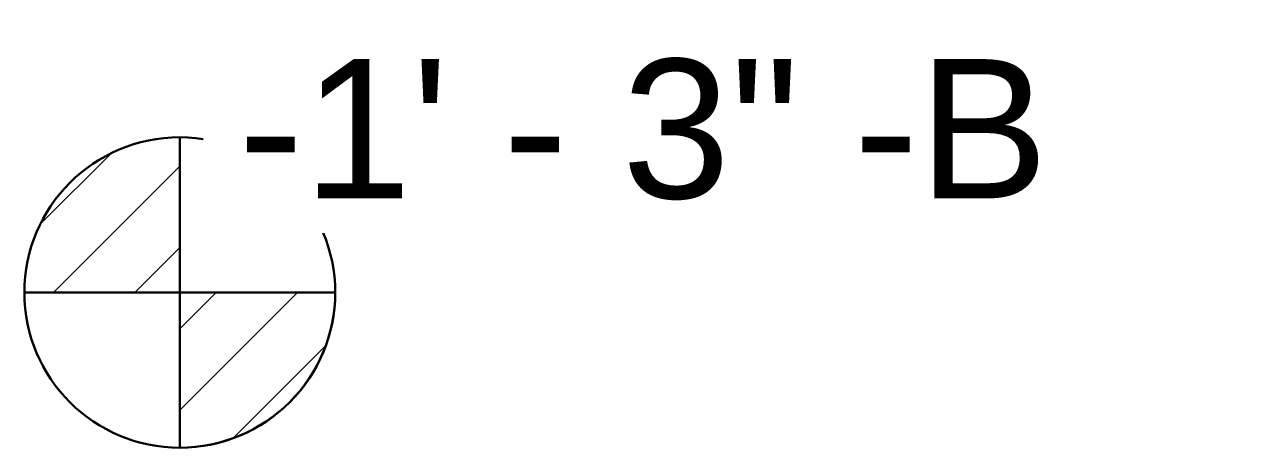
# Model space of a CAD drawing. Header units: inches. Extents: x -4126 to -1814, y 9773 to 12338.
# Drawn here: x -3640.2 to -3561.2, y 11917.1 to 11944.7 of the extents above; entities that cross this region are included whole.
import ezdxf

# ---------------------------------------------------------------- set-up
doc = ezdxf.new("R2010")
doc.units = ezdxf.units.IN
doc.header["$MEASUREMENT"] = 0
doc.layers.add('G-ANNO-DIMS', color=111, linetype='Continuous', lineweight=9)
doc.styles.add('Arial_2', font='arial.ttf', dxfattribs={"height": 9.070866})
pattern_1 = [(315, (37.814, 124.242), (0.027577164, 0.027577164), [])]

# ---------------------------------------------------------------- blocks, each defined once
blk = doc.blocks.new('Spot Elevations - Símbolo de cota horizontal-V273-FRAMING PLAN - 1ST FLOOR')
at = {"layer": 'G-ANNO-DIMS'}
h = blk.add_hatch(dxfattribs=at)
h.set_pattern_fill('FP_78', color=256, style=0, pattern_type=2)
h.set_pattern_definition(pattern_1)
edge = h.paths.add_edge_path(flags=0)
edge.add_arc((0, 0), 0.1053, 0, 90, ccw=False)
edge.add_line((0.1053, 0), (0, 0))
edge.add_line((0, 0), (0, 0.1053))
h = blk.add_hatch(dxfattribs=at)
h.set_pattern_fill('FP_78', color=256, style=0, pattern_type=2)
h.set_pattern_definition(pattern_1)
edge = h.paths.add_edge_path(flags=0)
edge.add_arc((0, 0), 0.1053, 0, 90, ccw=False)
edge.add_line((0.1053, 0), (0, 0))
edge.add_line((0, 0), (0, 0.1053))
h = blk.add_hatch(dxfattribs=at)
h.set_pattern_fill('FP_78', color=256, style=0, pattern_type=2)
h.set_pattern_definition(pattern_1)
edge = h.paths.add_edge_path(flags=0)
edge.add_arc((0, 0), 0.1053, 180, 270, ccw=False)
edge.add_line((-0.1053, 0), (0, 0))
edge.add_line((0, 0), (0, -0.1053))
h = blk.add_hatch(dxfattribs=at)
h.set_pattern_fill('FP_78', color=256, style=0, pattern_type=2)
h.set_pattern_definition(pattern_1)
edge = h.paths.add_edge_path(flags=0)
edge.add_arc((0, 0), 0.1053, 180, 270, ccw=False)
edge.add_line((-0.1053, 0), (0, 0))
edge.add_line((0, 0), (0, -0.1053))
at = {"layer": 'G-ANNO-DIMS', "lineweight": 30}
for p, q in [((0, 0.1053), (0, 0)), ((0, 0), (-0.1053, 0)), ((0, 0), (0.1053, 0)), ((0, -0.1053), (0, 0))]:
    blk.add_line(p, q, dxfattribs=at)
blk.add_circle((0, 0), 0.1053, dxfattribs=at)
for start, end in [(360, 90), (180, 270)]:
    blk.add_arc((0, 0), 0.1053, start, end, dxfattribs=at)

msp = doc.modelspace()

# ---------------------------------------------------------------- block references
at = {"layer": 'G-ANNO-DIMS', "lineweight": 30, "extrusion": (0, 0, -1), "xscale": 95.99999999999994, "yscale": 95.99999999999994, "zscale": 95.99999999999994, "rotation": 180}
msp.add_blockref('Spot Elevations - Símbolo de cota horizontal-V273-FRAMING PLAN - 1ST FLOOR', (3630.128, 11927.205), dxfattribs=at)

# ---------------------------------------------------------------- next in the draw order: texts
at = {"layer": 'G-ANNO-DIMS', "insert": (-3626.318, 11942.408), "char_height": 9.07087, "width": 62.85656, "attachment_point": 1, "line_spacing_factor": 0.941778, "style": 'Arial_2', "bg_fill": 3, "box_fill_scale": 1.25, "bg_fill_color": 256, "bg_fill_true_color": 13158600, "bg_fill_transparency": 0}
msp.add_mtext('-1\' - 3" -B', dxfattribs=at)

doc.saveas('drawing.dxf')
